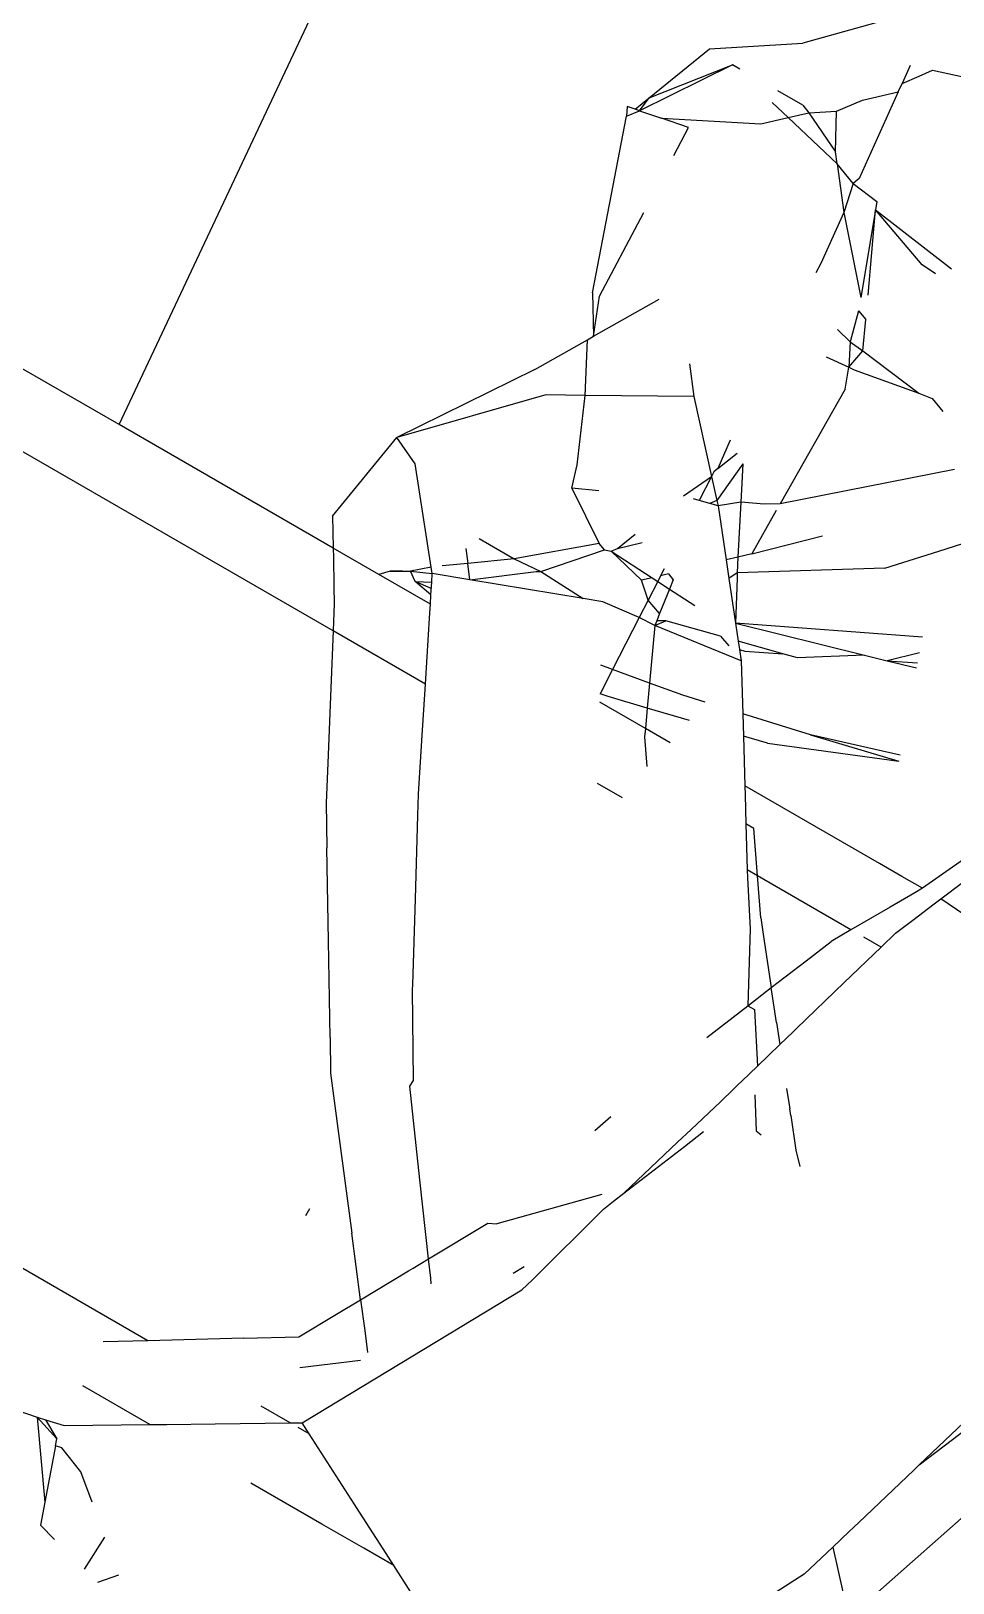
# Model space of a CAD drawing. Header units: inches. Extents: x 3324238 to 135265466, y -1036581 to 20094598.
# Drawn here: x 3354736.864 to 3354737.085, y -519088.0753 to -519087.7033 of the extents above; entities that cross this region are included whole.
import ezdxf

# ---------------------------------------------------------------- set-up
doc = ezdxf.new("R2010")
doc.units = ezdxf.units.IN
doc.header["$MEASUREMENT"] = 0

msp = doc.modelspace()

# ---------------------------------------------------------------- linework, layer by layer
for p, q in [((3354736.88509, -519087.79765, 0.00267), (3354736.95263, -519087.65424, 0.00267)), ((3354737.06649, -519087.70137, 0.00267), (3354737.04895, -519087.7062, 0.00267)), ((3354737.02664, -519087.70757, 0.00267), (3354737.04895, -519087.7062, 0.00267)), ((3354737.01218, -519087.71931, 0.00267), (3354737.02664, -519087.70757, 0.00267)), ((3354737.0321, -519087.71142, 0.00267), (3354737.00985, -519087.72244, 0.00267)), ((3354737.01218, -519087.71931, 0.00267), (3354737.0321, -519087.71142, 0.00267)), ((3354737.0339, -519087.71245, 0.00267), (3354737.0321, -519087.71142, 0.00267)), ((3354737.07472, -519087.7116, 0.00267), (3354737.07277, -519087.7159, 0.00267)), ((3354737.07277, -519087.7159, 0.00267), (3354737.0769, -519087.71417, 0.00267)), ((3354737.0769, -519087.71417, 0.00267), (3354737.0801, -519087.71273, 0.00267)), ((3354737.0801, -519087.71273, 0.00267), (3354737.08741, -519087.71426, 0.00267)), ((3354737.04901, -519087.72108, 0.00267), (3354737.04303, -519087.71766, 0.00267)), ((3354737.07187, -519087.71789, 0.00267), (3354737.06248, -519087.73864, 0.00267)), ((3354737.06332, -519087.71989, 0.00267), (3354737.07187, -519087.71789, 0.00267)), ((3354737.07187, -519087.71789, 0.00267), (3354737.07277, -519087.7159, 0.00267)), ((3354737.00685, -519087.72142, 0.00267), (3354737.00672, -519087.72374, 0.00267)), ((3354737.00877, -519087.72208, 0.00267), (3354737.00685, -519087.72142, 0.00267)), ((3354737.00877, -519087.72208, 0.00267), (3354737.01218, -519087.71931, 0.00267)), ((3354737.00985, -519087.72244, 0.00267), (3354737.01218, -519087.71931, 0.00267)), ((3354737.04161, -519087.72042, 0.00267), (3354737.04546, -519087.72406, 0.00267)), ((3354737.04901, -519087.72108, 0.00267), (3354737.05041, -519087.7229, 0.00267)), ((3354737.05705, -519087.72253, 0.00267), (3354737.06332, -519087.71989, 0.00267)), ((3354736.9986, -519087.76607, 0.00267), (3354737.00672, -519087.72374, 0.00267)), ((3354737.00672, -519087.72374, 0.00267), (3354737.00985, -519087.72244, 0.00267)), ((3354737.00985, -519087.72244, 0.00267), (3354737.00877, -519087.72208, 0.00267)), ((3354737.00985, -519087.72244, 0.00267), (3354737.01511, -519087.72422, 0.00267)), ((3354737.02161, -519087.72643, 0.00267), (3354737.01511, -519087.72422, 0.00267)), ((3354737.01511, -519087.72422, 0.00267), (3354737.03893, -519087.72559, 0.00267)), ((3354737.03893, -519087.72559, 0.00267), (3354737.04546, -519087.72406, 0.00267)), ((3354737.04546, -519087.72406, 0.00267), (3354737.05041, -519087.7229, 0.00267)), ((3354737.04546, -519087.72406, 0.00267), (3354737.05718, -519087.73515, 0.00267)), ((3354737.05041, -519087.7229, 0.00267), (3354737.05705, -519087.72253, 0.00267)), ((3354737.05041, -519087.7229, 0.00267), (3354737.05678, -519087.73223, 0.00267)), ((3354737.05678, -519087.73223, 0.00267), (3354737.05705, -519087.72253, 0.00267)), ((3354737.01807, -519087.73313, 0.00267), (3354737.02161, -519087.72643, 0.00267)), ((3354737.05718, -519087.73515, 0.00267), (3354737.05678, -519087.73223, 0.00267)), ((3354737.06106, -519087.73985, 0.00267), (3354737.05718, -519087.73515, 0.00267)), ((3354737.05718, -519087.73515, 0.00267), (3354737.05878, -519087.74681, 0.00267)), ((3354737.06106, -519087.73985, 0.00267), (3354737.05878, -519087.74681, 0.00267)), ((3354737.06248, -519087.73864, 0.00267), (3354737.06106, -519087.73985, 0.00267)), ((3354737.06106, -519087.73985, 0.00267), (3354737.06675, -519087.7442, 0.00267)), ((3354737.00024, -519087.76685, 0.00267), (3354737.01085, -519087.74677, 0.00267)), ((3354737.05878, -519087.74681, 0.00267), (3354737.05327, -519087.75901, 0.00267)), ((3354737.05878, -519087.74681, 0.00267), (3354737.06285, -519087.76716, 0.00267)), ((3354737.06642, -519087.74615, 0.00267), (3354737.06285, -519087.76716, 0.00267)), ((3354737.06461, -519087.7666, 0.00267), (3354737.06642, -519087.74615, 0.00267)), ((3354737.06675, -519087.7442, 0.00267), (3354737.06642, -519087.74615, 0.00267)), ((3354737.07762, -519087.75935, 0.00267), (3354737.06642, -519087.74615, 0.00267)), ((3354737.06642, -519087.74615, 0.00267), (3354737.08461, -519087.76029, 0.00267)), ((3354736.88509, -519087.79765, 0.00267), (3354736.8086, -519087.75351, 0.00267)), ((3354737.05327, -519087.75901, 0.00267), (3354737.0521, -519087.76128, 0.00267)), ((3354737.08077, -519087.7615, 0.00267), (3354737.07762, -519087.75935, 0.00267)), ((3354736.9986, -519087.76607, 0.00267), (3354736.99884, -519087.77648, 0.00267)), ((3354736.93641, -519087.8471, 0.00267), (3354736.80001, -519087.76839, 0.00267)), ((3354736.99884, -519087.77648, 0.00267), (3354737.00024, -519087.76685, 0.00267)), ((3354736.99884, -519087.77648, 0.00267), (3354737.01458, -519087.76756, 0.00267)), ((3354737.0623, -519087.7704, 0.00267), (3354737.06033, -519087.77784, 0.00267)), ((3354737.0623, -519087.7704, 0.00267), (3354737.06406, -519087.77243, 0.00267)), ((3354737.06334, -519087.78, 0.00267), (3354737.06406, -519087.77243, 0.00267)), ((3354736.98478, -519087.78446, 0.00267), (3354736.9974, -519087.7773, 0.00267)), ((3354736.9968, -519087.79064, 0.00267), (3354736.9974, -519087.7773, 0.00267)), ((3354736.9974, -519087.7773, 0.00267), (3354736.99884, -519087.77648, 0.00267)), ((3354737.06033, -519087.77784, 0.00267), (3354737.05732, -519087.77487, 0.00267)), ((3354737.06033, -519087.77784, 0.00267), (3354737.06001, -519087.78391, 0.00267)), ((3354737.06001, -519087.78391, 0.00267), (3354737.06334, -519087.78, 0.00267)), ((3354737.06033, -519087.77784, 0.00267), (3354737.06334, -519087.78, 0.00267)), ((3354737.06334, -519087.78, 0.00267), (3354737.07676, -519087.79012, 0.00267)), ((3354736.98478, -519087.78446, 0.00267), (3354736.95164, -519087.80075, 0.00267)), ((3354737.02183, -519087.78304, 0.00267), (3354737.02282, -519087.79091, 0.00267)), ((3354737.05458, -519087.78137, 0.00267), (3354737.06001, -519087.78391, 0.00267)), ((3354737.05911, -519087.78919, 0.00267), (3354737.06001, -519087.78391, 0.00267)), ((3354737.06001, -519087.78391, 0.00267), (3354737.06127, -519087.7845, 0.00267)), ((3354737.06127, -519087.7845, 0.00267), (3354737.07676, -519087.79012, 0.00267)), ((3354736.98738, -519087.79054, 0.00267), (3354736.95164, -519087.80075, 0.00267)), ((3354736.9968, -519087.79064, 0.00267), (3354736.98738, -519087.79054, 0.00267)), ((3354736.9949, -519087.80731, 0.00267), (3354736.9968, -519087.79064, 0.00267)), ((3354737.02282, -519087.79091, 0.00267), (3354736.9968, -519087.79064, 0.00267)), ((3354737.02282, -519087.79091, 0.00267), (3354737.02709, -519087.81007, 0.00267)), ((3354737.05911, -519087.78919, 0.00267), (3354737.04354, -519087.81664, 0.00267)), ((3354737.07676, -519087.79012, 0.00267), (3354737.08001, -519087.7914, 0.00267)), ((3354737.08001, -519087.7914, 0.00267), (3354737.08258, -519087.79447, 0.00267)), ((3354736.9364, -519087.82726, 0.00267), (3354736.88509, -519087.79765, 0.00267)), ((3354736.93625, -519087.81961, 0.00267), (3354736.95164, -519087.80075, 0.00267)), ((3354736.95604, -519087.80702, 0.00267), (3354736.95164, -519087.80075, 0.00267)), ((3354737.03156, -519087.80135, 0.00267), (3354737.02859, -519087.8082, 0.00267)), ((3354736.95992, -519087.83179, 0.00267), (3354736.95604, -519087.80702, 0.00267)), ((3354737.03458, -519087.80703, 0.00267), (3354737.02838, -519087.81584, 0.00267)), ((3354737.02859, -519087.8082, 0.00267), (3354737.03324, -519087.80451, 0.00267)), ((3354737.03458, -519087.80703, 0.00267), (3354737.0341, -519087.81627, 0.00267)), ((3354736.99358, -519087.81285, 0.00267), (3354736.9949, -519087.80731, 0.00267)), ((3354737.02039, -519087.81473, 0.00267), (3354737.02709, -519087.81007, 0.00267)), ((3354737.02709, -519087.81007, 0.00267), (3354737.02415, -519087.81582, 0.00267)), ((3354737.02709, -519087.81007, 0.00267), (3354737.02415, -519087.81582, 0.00267)), ((3354737.02768, -519087.80893, 0.00267), (3354737.02709, -519087.81007, 0.00267)), ((3354737.02709, -519087.81007, 0.00267), (3354737.02838, -519087.81584, 0.00267)), ((3354737.02859, -519087.8082, 0.00267), (3354737.02768, -519087.80893, 0.00267)), ((3354737.08534, -519087.80838, 0.00267), (3354737.04354, -519087.81664, 0.00267)), ((3354736.99358, -519087.81285, 0.00267), (3354737.00018, -519087.82615, 0.00267)), ((3354737.0001, -519087.81353, 0.00267), (3354736.99358, -519087.81285, 0.00267)), ((3354737.02415, -519087.81582, 0.00267), (3354737.02275, -519087.81542, 0.00267)), ((3354737.02671, -519087.81657, 0.00267), (3354737.02415, -519087.81582, 0.00267)), ((3354737.02838, -519087.81584, 0.00267), (3354737.02671, -519087.81657, 0.00267)), ((3354737.02867, -519087.81714, 0.00267), (3354737.02671, -519087.81657, 0.00267)), ((3354737.02838, -519087.81584, 0.00267), (3354737.02867, -519087.81714, 0.00267)), ((3354737.0341, -519087.81627, 0.00267), (3354737.02867, -519087.81714, 0.00267)), ((3354737.02867, -519087.81714, 0.00267), (3354737.0306, -519087.83008, 0.00267)), ((3354737.0341, -519087.81627, 0.00267), (3354737.03341, -519087.8294, 0.00267)), ((3354737.03972, -519087.81669, 0.00267), (3354737.0341, -519087.81627, 0.00267)), ((3354737.04263, -519087.81824, 0.00267), (3354737.03676, -519087.8286, 0.00267)), ((3354737.04354, -519087.81664, 0.00267), (3354737.03972, -519087.81669, 0.00267)), ((3354737.0816, -519087.82797, 0.00267), (3354737.1187, -519087.81621, 0.00267)), ((3354736.93625, -519087.81961, 0.00267), (3354736.9364, -519087.82726, 0.00267)), ((3354736.97136, -519087.82493, 0.00267), (3354736.97981, -519087.82981, 0.00267)), ((3354737.00455, -519087.82734, 0.00267), (3354737.00882, -519087.82394, 0.00267)), ((3354737.03676, -519087.8286, 0.00267), (3354737.05371, -519087.82429, 0.00267)), ((3354736.94737, -519087.83358, 0.00267), (3354736.9364, -519087.82726, 0.00267)), ((3354736.9364, -519087.82726, 0.00267), (3354736.93645, -519087.82947, 0.00267)), ((3354736.93645, -519087.82947, 0.00267), (3354736.93659, -519087.83633, 0.00267)), ((3354736.96819, -519087.8273, 0.00267), (3354736.96866, -519087.83092, 0.00267)), ((3354737.00018, -519087.82615, 0.00267), (3354736.97981, -519087.82981, 0.00267)), ((3354736.98619, -519087.83287, 0.00267), (3354737.00147, -519087.82764, 0.00267)), ((3354737.00147, -519087.82764, 0.00267), (3354737.00018, -519087.82615, 0.00267)), ((3354737.00147, -519087.82764, 0.00267), (3354737.00305, -519087.82801, 0.00267)), ((3354737.00305, -519087.82801, 0.00267), (3354737.00455, -519087.82734, 0.00267)), ((3354737.01033, -519087.83496, 0.00267), (3354737.00305, -519087.82801, 0.00267)), ((3354737.00305, -519087.82801, 0.00267), (3354737.01284, -519087.83436, 0.00267)), ((3354737.00455, -519087.82734, 0.00267), (3354737.01044, -519087.82588, 0.00267)), ((3354737.03341, -519087.8294, 0.00267), (3354737.0306, -519087.83008, 0.00267)), ((3354737.03341, -519087.8294, 0.00267), (3354737.03322, -519087.83315, 0.00267)), ((3354737.03676, -519087.8286, 0.00267), (3354737.03341, -519087.8294, 0.00267)), ((3354737.06864, -519087.83209, 0.00267), (3354737.0816, -519087.82797, 0.00267)), ((3354736.95007, -519087.83277, 0.00267), (3354736.94737, -519087.83358, 0.00267)), ((3354736.95007, -519087.83277, 0.00267), (3354736.95306, -519087.83278, 0.00267)), ((3354736.95306, -519087.83278, 0.00267), (3354736.95007, -519087.83277, 0.00267)), ((3354736.95306, -519087.83278, 0.00267), (3354736.9549, -519087.83279, 0.00267)), ((3354736.95992, -519087.83179, 0.00267), (3354736.9549, -519087.83279, 0.00267)), ((3354736.9549, -519087.83279, 0.00267), (3354736.96016, -519087.83332, 0.00267)), ((3354736.95606, -519087.83528, 0.00267), (3354736.9549, -519087.83279, 0.00267)), ((3354736.96016, -519087.83332, 0.00267), (3354736.95992, -519087.83179, 0.00267)), ((3354736.96866, -519087.83092, 0.00267), (3354736.96255, -519087.83153, 0.00267)), ((3354736.97981, -519087.82981, 0.00267), (3354736.96866, -519087.83092, 0.00267)), ((3354736.96916, -519087.83482, 0.00267), (3354736.96866, -519087.83092, 0.00267)), ((3354736.96916, -519087.83482, 0.00267), (3354736.9851, -519087.83287, 0.00267)), ((3354736.97981, -519087.82981, 0.00267), (3354736.98619, -519087.83287, 0.00267)), ((3354736.9851, -519087.83287, 0.00267), (3354736.98619, -519087.83287, 0.00267)), ((3354736.98619, -519087.83287, 0.00267), (3354736.9963, -519087.83933, 0.00267)), ((3354737.01574, -519087.83222, 0.00267), (3354737.0149, -519087.83386, 0.00267)), ((3354737.0306, -519087.83008, 0.00267), (3354737.03127, -519087.83455, 0.00267)), ((3354737.03322, -519087.83315, 0.00267), (3354737.03127, -519087.83455, 0.00267)), ((3354737.06864, -519087.83209, 0.00267), (3354737.03322, -519087.83315, 0.00267)), ((3354737.03322, -519087.83315, 0.00267), (3354737.03328, -519087.83442, 0.00267)), ((3354736.93659, -519087.83633, 0.00267), (3354736.93667, -519087.84059, 0.00267)), ((3354736.9597, -519087.8407, 0.00267), (3354736.94737, -519087.83358, 0.00267)), ((3354736.95984, -519087.83843, 0.00267), (3354736.95606, -519087.83528, 0.00267)), ((3354736.95606, -519087.83528, 0.00267), (3354736.96002, -519087.83544, 0.00267)), ((3354736.95993, -519087.8369, 0.00267), (3354736.95606, -519087.83528, 0.00267)), ((3354736.95984, -519087.83843, 0.00267), (3354736.96002, -519087.83544, 0.00267)), ((3354736.96002, -519087.83544, 0.00267), (3354736.96016, -519087.83332, 0.00267)), ((3354736.96916, -519087.83482, 0.00267), (3354736.96016, -519087.83332, 0.00267)), ((3354736.9963, -519087.83933, 0.00267), (3354736.96916, -519087.83482, 0.00267)), ((3354737.01284, -519087.83436, 0.00267), (3354737.01033, -519087.83496, 0.00267)), ((3354737.01189, -519087.83974, 0.00267), (3354737.01033, -519087.83496, 0.00267)), ((3354737.01419, -519087.83524, 0.00267), (3354737.01189, -519087.83974, 0.00267)), ((3354737.01284, -519087.83436, 0.00267), (3354737.01419, -519087.83524, 0.00267)), ((3354737.0149, -519087.83386, 0.00267), (3354737.01419, -519087.83524, 0.00267)), ((3354737.01419, -519087.83524, 0.00267), (3354737.01703, -519087.83708, 0.00267)), ((3354737.01675, -519087.83342, 0.00267), (3354737.0149, -519087.83386, 0.00267)), ((3354737.01675, -519087.83342, 0.00267), (3354737.01794, -519087.83484, 0.00267)), ((3354737.01794, -519087.83484, 0.00267), (3354737.01703, -519087.83708, 0.00267)), ((3354737.03127, -519087.83455, 0.00267), (3354737.03287, -519087.84527, 0.00267)), ((3354737.03328, -519087.83442, 0.00267), (3354737.03287, -519087.84527, 0.00267)), ((3354736.93667, -519087.84059, 0.00267), (3354736.93641, -519087.8471, 0.00267)), ((3354736.9597, -519087.8407, 0.00267), (3354736.95984, -519087.83843, 0.00267)), ((3354737.00102, -519087.84012, 0.00267), (3354736.9963, -519087.83933, 0.00267)), ((3354737.00977, -519087.84386, 0.00267), (3354737.00102, -519087.84012, 0.00267)), ((3354737.01189, -519087.83974, 0.00267), (3354737.00977, -519087.84386, 0.00267)), ((3354737.01466, -519087.84295, 0.00267), (3354737.01189, -519087.83974, 0.00267)), ((3354737.01703, -519087.83708, 0.00267), (3354737.01466, -519087.84295, 0.00267)), ((3354737.01703, -519087.83708, 0.00267), (3354737.02311, -519087.84101, 0.00267)), ((3354736.95916, -519087.84935, 0.00267), (3354736.95957, -519087.84279, 0.00267)), ((3354736.95957, -519087.84279, 0.00267), (3354736.9597, -519087.8407, 0.00267)), ((3354737.00977, -519087.84386, 0.00267), (3354737.00339, -519087.85632, 0.00267)), ((3354737.01352, -519087.84577, 0.00267), (3354737.00977, -519087.84386, 0.00267)), ((3354737.01466, -519087.84295, 0.00267), (3354737.01397, -519087.84466, 0.00267)), ((3354736.93641, -519087.8471, 0.00267), (3354736.93584, -519087.86085, 0.00267)), ((3354736.95851, -519087.85985, 0.00267), (3354736.93641, -519087.8471, 0.00267)), ((3354737.01352, -519087.84577, 0.00267), (3354737.01225, -519087.85959, 0.00267)), ((3354737.01397, -519087.84466, 0.00267), (3354737.01352, -519087.84577, 0.00267)), ((3354737.01352, -519087.84577, 0.00267), (3354737.01618, -519087.84471, 0.00267)), ((3354737.03422, -519087.85429, 0.00267), (3354737.01352, -519087.84577, 0.00267)), ((3354737.01618, -519087.84471, 0.00267), (3354737.01397, -519087.84466, 0.00267)), ((3354737.02928, -519087.84839, 0.00267), (3354737.01618, -519087.84471, 0.00267)), ((3354737.07768, -519087.84859, 0.00267), (3354737.03287, -519087.84527, 0.00267)), ((3354737.03287, -519087.84527, 0.00267), (3354737.03351, -519087.84958, 0.00267)), ((3354737.03287, -519087.84527, 0.00267), (3354737.06374, -519087.85288, 0.00267)), ((3354736.95851, -519087.85985, 0.00267), (3354736.95916, -519087.84935, 0.00267)), ((3354737.02928, -519087.84839, 0.00267), (3354737.03121, -519087.8507, 0.00267)), ((3354737.0442, -519087.85257, 0.00267), (3354737.03351, -519087.84958, 0.00267)), ((3354737.03351, -519087.84958, 0.00267), (3354737.03381, -519087.85154, 0.00267)), ((3354737.03381, -519087.85154, 0.00267), (3354737.03512, -519087.85197, 0.00267)), ((3354737.03381, -519087.85154, 0.00267), (3354737.03422, -519087.85429, 0.00267)), ((3354737.00339, -519087.85632, 0.00267), (3354737.00058, -519087.85529, 0.00267)), ((3354737.03422, -519087.85429, 0.00267), (3354737.03458, -519087.86698, 0.00267)), ((3354737.03512, -519087.85197, 0.00267), (3354737.0442, -519087.85257, 0.00267)), ((3354737.04771, -519087.85356, 0.00267), (3354737.0442, -519087.85257, 0.00267)), ((3354737.06374, -519087.85288, 0.00267), (3354737.04771, -519087.85356, 0.00267)), ((3354737.06374, -519087.85288, 0.00267), (3354737.06921, -519087.85423, 0.00267)), ((3354737.07696, -519087.85232, 0.00267), (3354737.06921, -519087.85423, 0.00267)), ((3354737.06921, -519087.85423, 0.00267), (3354737.07627, -519087.85597, 0.00267)), ((3354737.06921, -519087.85423, 0.00267), (3354737.07651, -519087.85471, 0.00267)), ((3354737.00339, -519087.85632, 0.00267), (3354737.00038, -519087.86218, 0.00267)), ((3354737.01225, -519087.85959, 0.00267), (3354737.00339, -519087.85632, 0.00267)), ((3354736.93584, -519087.86085, 0.00267), (3354736.9351, -519087.87882, 0.00267)), ((3354736.95767, -519087.87336, 0.00267), (3354736.95851, -519087.85985, 0.00267)), ((3354737.00233, -519087.86285, 0.00267), (3354737.00038, -519087.86218, 0.00267)), ((3354737.0117, -519087.86559, 0.00267), (3354737.00233, -519087.86285, 0.00267)), ((3354737.01225, -519087.85959, 0.00267), (3354737.0117, -519087.86559, 0.00267)), ((3354737.02023, -519087.86253, 0.00267), (3354737.01225, -519087.85959, 0.00267)), ((3354737.02561, -519087.86419, 0.00267), (3354737.02023, -519087.86253, 0.00267)), ((3354737.01125, -519087.87045, 0.00267), (3354737.00032, -519087.86414, 0.00267)), ((3354737.0117, -519087.86559, 0.00267), (3354737.01125, -519087.87045, 0.00267)), ((3354737.02183, -519087.86855, 0.00267), (3354737.0117, -519087.86559, 0.00267)), ((3354737.05079, -519087.872, 0.00267), (3354737.03458, -519087.86698, 0.00267)), ((3354737.03458, -519087.86698, 0.00267), (3354737.03473, -519087.87233, 0.00267)), ((3354736.95687, -519087.88623, 0.00267), (3354736.95767, -519087.87336, 0.00267)), ((3354737.01125, -519087.87045, 0.00267), (3354737.01106, -519087.87248, 0.00267)), ((3354737.01106, -519087.87248, 0.00267), (3354737.01158, -519087.8796, 0.00267)), ((3354737.0172, -519087.87388, 0.00267), (3354737.01125, -519087.87045, 0.00267)), ((3354737.04048, -519087.87401, 0.00267), (3354737.03473, -519087.87233, 0.00267)), ((3354737.03473, -519087.87233, 0.00267), (3354737.03508, -519087.8842, 0.00267)), ((3354737.04048, -519087.87401, 0.00267), (3354737.07202, -519087.8783, 0.00267)), ((3354737.05079, -519087.872, 0.00267), (3354737.07202, -519087.8783, 0.00267)), ((3354737.07229, -519087.87687, 0.00267), (3354737.05079, -519087.872, 0.00267)), ((3354736.9351, -519087.87882, 0.00267), (3354736.93471, -519087.88826, 0.00267)), ((3354737.00572, -519087.8871, 0.00267), (3354736.99976, -519087.88366, 0.00267)), ((3354737.03508, -519087.8842, 0.00267), (3354737.03514, -519087.88635, 0.00267)), ((3354737.06734, -519087.90282, 0.00267), (3354737.03508, -519087.8842, 0.00267)), ((3354736.93471, -519087.88826, 0.00267), (3354736.93489, -519087.89906, 0.00267)), ((3354736.95672, -519087.8913, 0.00267), (3354736.95687, -519087.88623, 0.00267)), ((3354737.03514, -519087.88635, 0.00267), (3354737.03534, -519087.89331, 0.00267)), ((3354736.95611, -519087.9113, 0.00267), (3354736.95672, -519087.8913, 0.00267)), ((3354737.08206, -519087.91131, 0.00267), (3354737.11064, -519087.88967, 0.00267)), ((3354737.03727, -519087.89442, 0.00267), (3354737.03534, -519087.89331, 0.00267)), ((3354737.03534, -519087.89331, 0.00267), (3354737.03566, -519087.90437, 0.00267)), ((3354737.03813, -519087.9058, 0.00267), (3354737.03727, -519087.89442, 0.00267)), ((3354736.93527, -519087.92136, 0.00267), (3354736.93489, -519087.89906, 0.00267)), ((3354737.09364, -519087.89758, 0.00267), (3354737.07768, -519087.90878, 0.00267)), ((3354737.07272, -519087.90592, 0.00267), (3354737.06734, -519087.90282, 0.00267)), ((3354737.03813, -519087.9058, 0.00267), (3354737.03566, -519087.90437, 0.00267)), ((3354737.03566, -519087.90437, 0.00267), (3354737.03571, -519087.90628, 0.00267)), ((3354737.03571, -519087.90628, 0.00267), (3354737.03635, -519087.91846, 0.00267)), ((3354737.06053, -519087.91872, 0.00267), (3354737.03813, -519087.9058, 0.00267)), ((3354737.0389, -519087.91588, 0.00267), (3354737.03813, -519087.9058, 0.00267)), ((3354737.07768, -519087.90878, 0.00267), (3354737.07272, -519087.90592, 0.00267)), ((3354736.95548, -519087.93191, 0.00267), (3354736.95611, -519087.9113, 0.00267)), ((3354737.07586, -519087.90983, 0.00267), (3354737.06993, -519087.91327, 0.00267)), ((3354737.07768, -519087.90878, 0.00267), (3354737.07586, -519087.90983, 0.00267)), ((3354737.08049, -519087.9125, 0.00267), (3354737.08206, -519087.91131, 0.00267)), ((3354737.09952, -519087.92322, 0.00267), (3354737.08206, -519087.91131, 0.00267)), ((3354737.06993, -519087.91327, 0.00267), (3354737.06053, -519087.91872, 0.00267)), ((3354737.07535, -519087.9164, 0.00267), (3354737.08049, -519087.9125, 0.00267)), ((3354736.892, -519088.01723, 0.00267), (3354736.71523, -519087.91523, 0.00267)), ((3354737.03635, -519087.91846, 0.00267), (3354737.03581, -519087.93694, 0.00267)), ((3354737.0389, -519087.91588, 0.00267), (3354737.03957, -519087.9203, 0.00267)), ((3354737.06053, -519087.91872, 0.00267), (3354737.05574, -519087.9215, 0.00267)), ((3354737.07117, -519087.91956, 0.00267), (3354737.07535, -519087.9164, 0.00267)), ((3354736.93566, -519087.94455, 0.00267), (3354736.93527, -519087.92136, 0.00267)), ((3354737.03957, -519087.9203, 0.00267), (3354737.04143, -519087.93258, 0.00267)), ((3354737.04975, -519087.92614, 0.00267), (3354737.05574, -519087.9215, 0.00267)), ((3354737.06773, -519087.92288, 0.00267), (3354737.06362, -519087.92051, 0.00267)), ((3354737.06773, -519087.92288, 0.00267), (3354737.07117, -519087.91956, 0.00267)), ((3354737.04143, -519087.93258, 0.00267), (3354737.04975, -519087.92614, 0.00267)), ((3354737.0589, -519087.93138, 0.00267), (3354737.06773, -519087.92288, 0.00267)), ((3354736.95545, -519087.933, 0.00267), (3354736.95548, -519087.93191, 0.00267)), ((3354736.95568, -519087.95488, 0.00267), (3354736.95545, -519087.933, 0.00267)), ((3354737.03581, -519087.93694, 0.00267), (3354737.04143, -519087.93258, 0.00267)), ((3354737.04269, -519087.94091, 0.00267), (3354737.04143, -519087.93258, 0.00267)), ((3354737.04746, -519087.94241, 0.00267), (3354737.0589, -519087.93138, 0.00267)), ((3354737.02597, -519087.94456, 0.00267), (3354737.03581, -519087.93694, 0.00267)), ((3354737.03581, -519087.93694, 0.00267), (3354737.03737, -519087.93784, 0.00267)), ((3354737.03737, -519087.93784, 0.00267), (3354737.03809, -519087.95143, 0.00267)), ((3354737.04269, -519087.94091, 0.00267), (3354737.0435, -519087.94622, 0.00267)), ((3354736.93566, -519087.94455, 0.00267), (3354736.9358, -519087.95311, 0.00267)), ((3354737.0435, -519087.94622, 0.00267), (3354737.04664, -519087.94319, 0.00267)), ((3354737.04664, -519087.94319, 0.00267), (3354737.04746, -519087.94241, 0.00267)), ((3354737.03809, -519087.95143, 0.00267), (3354737.0435, -519087.94622, 0.00267)), ((3354737.03434, -519087.95504, 0.00267), (3354737.03809, -519087.95143, 0.00267)), ((3354736.9358, -519087.95311, 0.00267), (3354736.93771, -519087.96753, 0.00267)), ((3354736.95474, -519087.95618, 0.00267), (3354736.95568, -519087.95488, 0.00267)), ((3354737.03246, -519087.95685, 0.00267), (3354737.03343, -519087.95592, 0.00267)), ((3354737.03343, -519087.95592, 0.00267), (3354737.03434, -519087.95504, 0.00267)), ((3354736.9572, -519087.97865, 0.00267), (3354736.95474, -519087.95618, 0.00267)), ((3354737.02925, -519087.95995, 0.00267), (3354737.03246, -519087.95685, 0.00267)), ((3354737.03751, -519087.95827, 0.00267), (3354737.03777, -519087.96693, 0.00267)), ((3354737.04509, -519087.95673, 0.00267), (3354737.04583, -519087.9616, 0.00267)), ((3354737.02218, -519087.96663, 0.00267), (3354737.02925, -519087.95995, 0.00267)), ((3354737.04607, -519087.96321, 0.00267), (3354737.04583, -519087.9616, 0.00267)), ((3354737.04607, -519087.96321, 0.00267), (3354737.04734, -519087.97156, 0.00267)), ((3354737.00296, -519087.96357, 0.00267), (3354736.99911, -519087.9669, 0.00267)), ((3354737.01898, -519087.96966, 0.00267), (3354737.02218, -519087.96663, 0.00267)), ((3354737.02065, -519087.97063, 0.00267), (3354737.0252, -519087.96711, 0.00267)), ((3354737.03777, -519087.96693, 0.00267), (3354737.03896, -519087.9679, 0.00267)), ((3354736.93771, -519087.96753, 0.00267), (3354736.94087, -519087.9914, 0.00267)), ((3354737.00607, -519087.98189, 0.00267), (3354737.01898, -519087.96966, 0.00267)), ((3354737.00607, -519087.98189, 0.00267), (3354737.02065, -519087.97063, 0.00267)), ((3354737.04734, -519087.97156, 0.00267), (3354737.04823, -519087.97548, 0.00267)), ((3354736.95927, -519087.9976, 0.00267), (3354736.9572, -519087.97865, 0.00267)), ((3354737.00363, -519087.98377, 0.00267), (3354737.00607, -519087.98189, 0.00267)), ((3354736.93074, -519087.98562, 0.00267), (3354736.92979, -519087.98727, 0.00267)), ((3354737.0008, -519087.98214, 0.00267), (3354736.97567, -519087.9892, 0.00267)), ((3354736.98417, -519088.00261, 0.00267), (3354737.00119, -519087.98565, 0.00267)), ((3354737.00119, -519087.98565, 0.00267), (3354737.00363, -519087.98377, 0.00267)), ((3354736.95927, -519087.9976, 0.00267), (3354736.97347, -519087.98906, 0.00267)), ((3354736.97347, -519087.98906, 0.00267), (3354736.97567, -519087.9892, 0.00267)), ((3354736.94298, -519088.00739, 0.00267), (3354736.94087, -519087.9914, 0.00267)), ((3354736.94298, -519088.00739, 0.00267), (3354736.95449, -519088.00047, 0.00267)), ((3354736.95449, -519088.00047, 0.00267), (3354736.95559, -519087.99981, 0.00267)), ((3354736.95559, -519087.99981, 0.00267), (3354736.95927, -519087.9976, 0.00267)), ((3354736.95978, -519088.0022, 0.00267), (3354736.95927, -519087.9976, 0.00267)), ((3354736.97957, -519088.00104, 0.00267), (3354736.98216, -519087.99945, 0.00267)), ((3354736.95993, -519088.0036, 0.00267), (3354736.95978, -519088.0022, 0.00267)), ((3354736.98161, -519088.00503, 0.00267), (3354736.98417, -519088.00261, 0.00267)), ((3354736.92895, -519088.03688, 0.00267), (3354736.98161, -519088.00503, 0.00267)), ((3354736.93722, -519088.01085, 0.00267), (3354736.94298, -519088.00739, 0.00267)), ((3354736.94298, -519088.00739, 0.00267), (3354736.94396, -519088.01474, 0.00267)), ((3354736.92816, -519088.0163, 0.00267), (3354736.93722, -519088.01085, 0.00267)), ((3354736.94396, -519088.01474, 0.00267), (3354736.94465, -519088.02001, 0.00267)), ((3354736.892, -519088.01723, 0.00267), (3354736.88126, -519088.01751, 0.00267)), ((3354736.91501, -519088.01664, 0.00267), (3354736.892, -519088.01723, 0.00267)), ((3354736.91501, -519088.01664, 0.00267), (3354736.92816, -519088.0163, 0.00267)), ((3354736.92844, -519088.02362, 0.00267), (3354736.94294, -519088.02186, 0.00267)), ((3354736.83214, -519088.02419, 0.00267), (3354736.86544, -519088.03556, 0.00267)), ((3354736.89242, -519088.03732, 0.00267), (3354736.87636, -519088.02805, 0.00267)), ((3354736.92611, -519088.03692, 0.00267), (3354736.91916, -519088.03291, 0.00267)), ((3354737.09064, -519088.03398, 0.00267), (3354737.07691, -519088.047, 0.00267)), ((3354736.86544, -519088.03556, 0.00267), (3354736.87016, -519088.04077, 0.00267)), ((3354736.86544, -519088.03556, 0.00267), (3354736.86748, -519088.03619, 0.00267)), ((3354736.86544, -519088.03556, 0.00267), (3354736.86728, -519088.05595, 0.00267)), ((3354736.86748, -519088.03619, 0.00267), (3354736.87016, -519088.04077, 0.00267)), ((3354736.86748, -519088.03619, 0.00267), (3354736.87195, -519088.03756, 0.00267)), ((3354736.87195, -519088.03756, 0.00267), (3354736.89242, -519088.03732, 0.00267)), ((3354736.89242, -519088.03732, 0.00267), (3354736.89656, -519088.03727, 0.00267)), ((3354736.89656, -519088.03727, 0.00267), (3354736.90814, -519088.03713, 0.00267)), ((3354736.90814, -519088.03713, 0.00267), (3354736.92611, -519088.03692, 0.00267)), ((3354736.92611, -519088.03692, 0.00267), (3354736.92895, -519088.03688, 0.00267)), ((3354736.93066, -519088.03954, 0.00267), (3354736.92895, -519088.03688, 0.00267)), ((3354737.07691, -519088.047, 0.00267), (3354737.09257, -519088.03509, 0.00267)), ((3354736.86985, -519088.04239, 0.00267), (3354736.87016, -519088.04077, 0.00267)), ((3354736.93066, -519088.03954, 0.00267), (3354736.928, -519088.03801, 0.00267)), ((3354736.94141, -519088.05628, 0.00267), (3354736.93066, -519088.03954, 0.00267)), ((3354736.86985, -519088.04239, 0.00267), (3354736.86728, -519088.05595, 0.00267)), ((3354736.87135, -519088.0429, 0.00267), (3354736.86985, -519088.04239, 0.00267)), ((3354736.87595, -519088.04863, 0.00267), (3354736.87135, -519088.0429, 0.00267)), ((3354736.8786, -519088.05594, 0.00267), (3354736.87595, -519088.04863, 0.00267)), ((3354737.07558, -519088.04826, 0.00267), (3354737.06237, -519088.06079, 0.00267)), ((3354737.07558, -519088.04826, 0.00267), (3354737.07691, -519088.047, 0.00267)), ((3354736.93371, -519088.06115, 0.00267), (3354736.9167, -519088.05133, 0.00267)), ((3354736.86728, -519088.05595, 0.00267), (3354736.86623, -519088.06146, 0.00267)), ((3354736.94198, -519088.05716, 0.00267), (3354736.94141, -519088.05628, 0.00267)), ((3354736.94838, -519088.06713, 0.00267), (3354736.94198, -519088.05716, 0.00267)), ((3354737.0904, -519088.05681, 0.00267), (3354737.07665, -519088.06895, 0.00267)), ((3354736.86623, -519088.06146, 0.00267), (3354736.86963, -519088.06488, 0.00267)), ((3354736.94375, -519088.06694, 0.00267), (3354736.93371, -519088.06115, 0.00267)), ((3354737.06007, -519088.06297, 0.00267), (3354737.05614, -519088.06669, 0.00267)), ((3354737.0611, -519088.06199, 0.00267), (3354737.06007, -519088.06297, 0.00267)), ((3354737.06237, -519088.06079, 0.00267), (3354737.0611, -519088.06199, 0.00267)), ((3354736.88162, -519088.06428, 0.00267), (3354736.87668, -519088.07198, 0.00267)), ((3354736.95092, -519088.07108, 0.00267), (3354736.94375, -519088.06694, 0.00267)), ((3354736.95092, -519088.07108, 0.00267), (3354736.94838, -519088.06713, 0.00267)), ((3354737.05614, -519088.06669, 0.00267), (3354737.04929, -519088.07319, 0.00267)), ((3354737.05614, -519088.06669, 0.00267), (3354737.0587, -519088.07809, 0.00267)), ((3354736.95504, -519088.07749, 0.00267), (3354736.95092, -519088.07108, 0.00267)), ((3354737.07527, -519088.07016, 0.00267), (3354737.06348, -519088.08058, 0.00267)), ((3354737.07665, -519088.06895, 0.00267), (3354737.07527, -519088.07016, 0.00267)), ((3354736.88492, -519088.0734, 0.00267), (3354736.87987, -519088.07519, 0.00267)), ((3354737.04929, -519088.07319, 0.00267), (3354736.98688, -519088.11308, 0.00267))]:
    msp.add_line(p, q)

doc.saveas('drawing.dxf')
